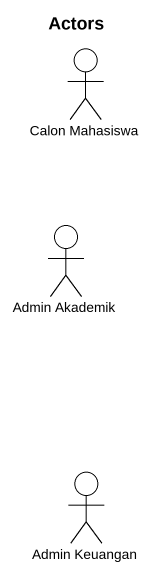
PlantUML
@startuml
title Actors
actor "Calon Mahasiswa" as Calon_Mahasiswa
actor "Admin Akademik" as Admin_Akademik
actor "Admin Keuangan" as Admin_Keuangan
@enduml
